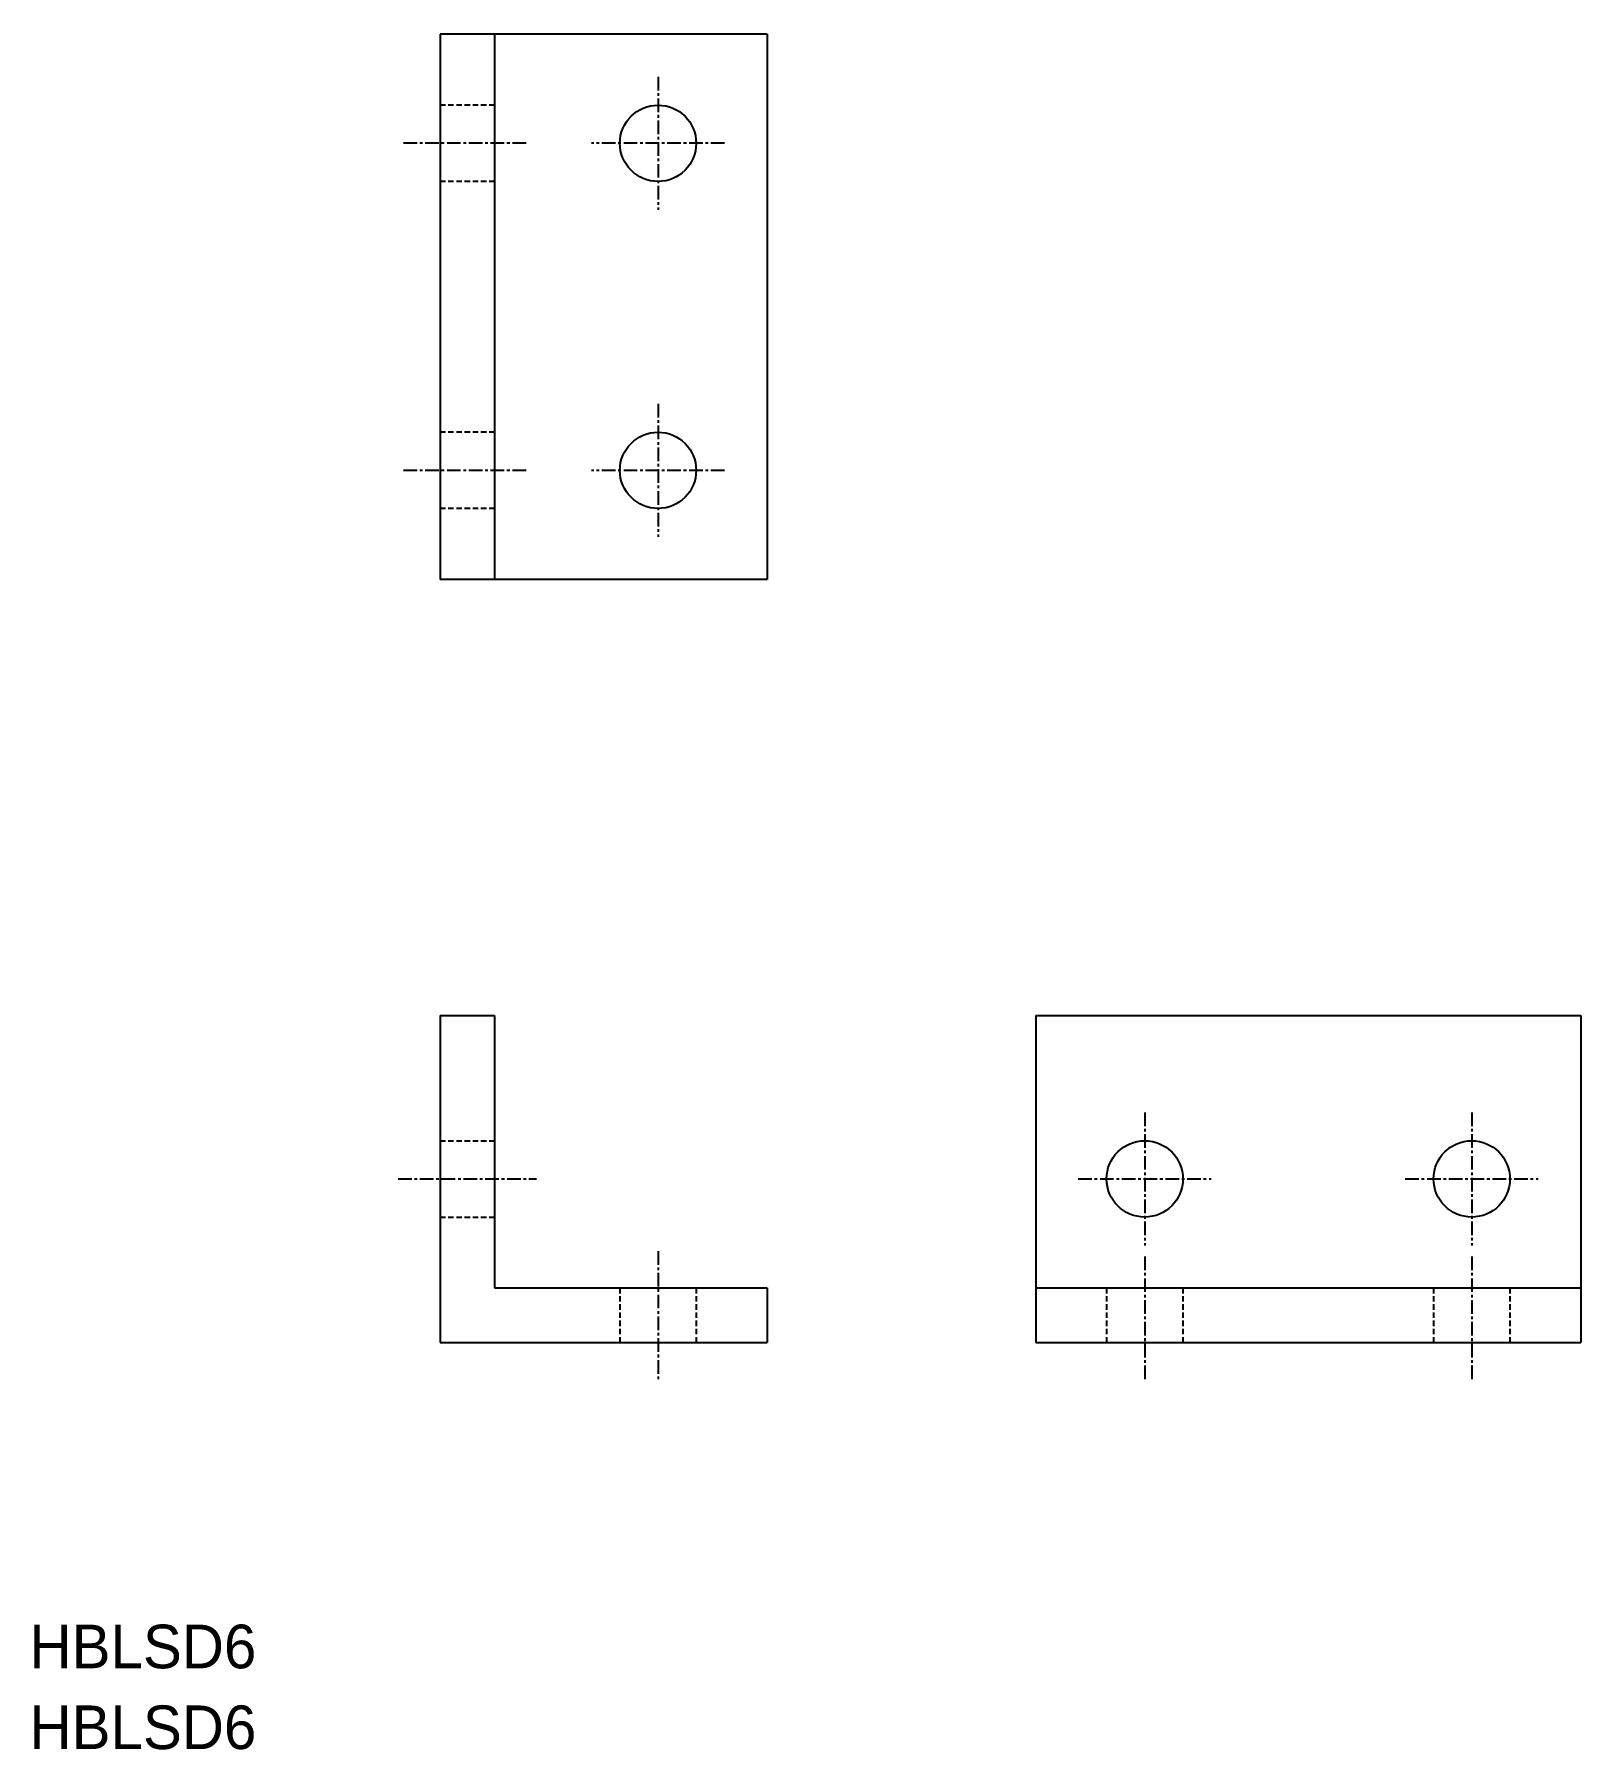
# Model space of a CAD drawing. Extents: x 0 to 142, y 0 to 157.
import ezdxf

# ---------------------------------------------------------------- set-up
doc = ezdxf.new("R2010")
doc.units = 0
doc.linetypes.add('CENTER', pattern=[2, 1.25, -0.25, 0.25, -0.25])
doc.linetypes.add('DASHED', pattern=[0.75, 0.5, -0.25])
doc.layers.get('0').update_dxf_attribs({"linetype": 'CONTINUOUS'})
doc.layers.add('CENTER', color=1, linetype='CENTER')

msp = doc.modelspace()

# ---------------------------------------------------------------- linework, layer by layer
at = {"color": 7, "linetype": 'CONTINUOUS'}
for p, q in [((37.66, 157.3), (37.66, 107.3)), ((67.66, 157.3), (37.66, 157.3)), ((42.66, 157.3), (42.66, 107.3)), ((67.66, 157.3), (67.66, 107.3)), ((67.66, 107.3), (37.66, 107.3)), ((37.66, 67.3), (37.66, 37.3)), ((37.66, 67.3), (42.66, 67.3)), ((42.66, 67.3), (42.66, 42.3)), ((92.31, 67.3), (142.31, 67.3)), ((92.31, 67.3), (92.31, 37.3)), ((142.31, 67.3), (142.31, 37.3)), ((42.66, 42.3), (67.66, 42.3)), ((67.66, 42.3), (67.66, 37.3)), ((92.31, 42.3), (142.31, 42.3)), ((37.66, 37.3), (67.66, 37.3)), ((92.31, 37.3), (142.31, 37.3))]:
    msp.add_line(p, q, dxfattribs=at)
at = {"color": 3, "linetype": 'DASHED'}
for p, q in [((42.66, 150.8), (37.66, 150.8)), ((42.66, 143.8), (37.66, 143.8)), ((42.66, 120.8), (37.66, 120.8)), ((42.66, 113.8), (37.66, 113.8)), ((37.66, 55.8), (42.66, 55.8)), ((37.66, 48.8), (42.66, 48.8)), ((54.16, 42.3), (54.16, 37.3)), ((61.16, 42.3), (61.16, 37.3)), ((98.81, 42.3), (98.81, 37.3)), ((105.81, 42.3), (105.81, 37.3)), ((128.81, 42.3), (128.81, 37.3)), ((135.81, 42.3), (135.81, 37.3))]:
    msp.add_line(p, q, dxfattribs=at)
at = {"color": 7, "linetype": 'CONTINUOUS'}
for centre in [(57.66, 147.3), (57.66, 117.3), (102.31, 52.3), (132.31, 52.3)]:
    msp.add_circle(centre, 3.5, dxfattribs=at)
at = {"layer": 'CENTER', "color": 1, "linetype": 'CENTER'}
for p, q in [((57.66, 153.4), (57.66, 141.2)), ((45.55, 147.3), (34.12, 147.3)), ((63.76, 147.3), (51.56, 147.3)), ((57.66, 123.4), (57.66, 111.2)), ((45.55, 117.3), (34.12, 117.3)), ((63.76, 117.3), (51.56, 117.3)), ((102.31, 58.4), (102.31, 46.2)), ((132.31, 58.4), (132.31, 46.2)), ((33.81, 52.3), (46.51, 52.3)), ((96.21, 52.3), (108.4, 52.3)), ((126.21, 52.3), (138.4, 52.3)), ((57.66, 45.68), (57.66, 33.76)), ((102.31, 45.18), (102.31, 33.76)), ((132.31, 45.18), (132.31, 33.76))]:
    msp.add_line(p, q, dxfattribs=at)

# ---------------------------------------------------------------- texts
at = {"color": 7, "linetype": 'CONTINUOUS'}
for p in [(0, 7.41), (0, 0)]:
    msp.add_text('HBLSD6', height=4, dxfattribs=at).set_placement(p)

doc.saveas('drawing.dxf')
